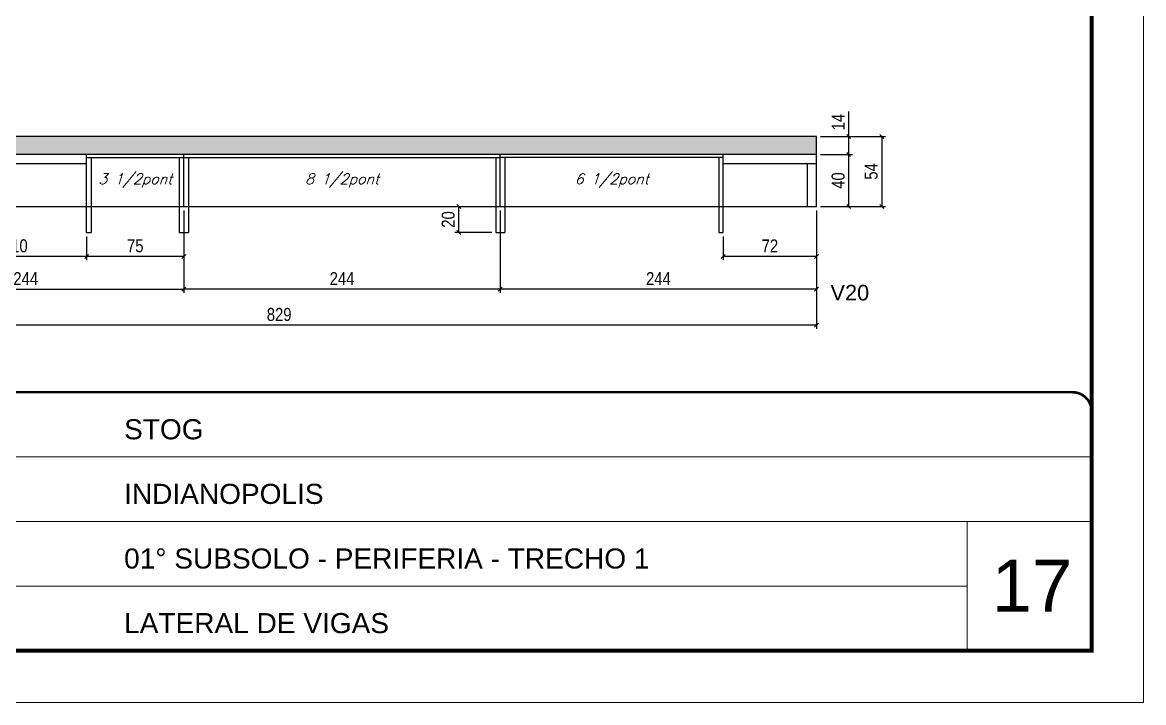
# Model space of a CAD drawing. Extents: x 0 to 6325, y 5574 to 19307.
# Drawn here: x 620 to 1485, y 12466 to 12990 of the extents above; entities that cross this region are included whole.
import ezdxf

# ---------------------------------------------------------------- set-up
doc = ezdxf.new("R2010")
doc.units = 0
doc.linetypes.add('CONTINUO', pattern=[0])
doc.linetypes.add('DASHED', pattern=[0.75, 0.5, -0.25])
for name, color, linetype in [('1', 1, 'Continuous'), ('5', 5, 'Continuous'), ('COTA', 241, 'Continuous'), ('Painéis', 200, 'Continuous'), ('SARR_2.2x7', 40, 'Continuous'), ('SARR_3.5x7', 81, 'Continuous'), ('texto', 7, 'Continuous')]:
    doc.layers.add(name, color=color, linetype=linetype)
for name, color, linetype, lineweight in [('CARIMBO', 255, 'Continuous', 9), ('Folhas', 255, 'Continuous', 9), ('SARRAFO DE PRESSAO', 251, 'DASHED', 9)]:
    doc.layers.add(name, color=color, linetype=linetype, lineweight=lineweight)
doc.styles.add('arial', font='arial.ttf')
doc.styles.add('COTA TECNICA', font='techl___.ttf', dxfattribs={"height": 10})
doc.styles.add('Romans', font='romans.shx')
doc.styles.get("Standard").update_dxf_attribs({"font": 'arial.ttf'})
doc.dimstyles.new('PAINEL', dxfattribs={"dimtxt": 10, "dimasz": 3, "dimexe": 3, "dimexo": 3, "dimgap": 3, "dimtad": 1, "dimdec": 1, "dimzin": 12, "dimdsep": 46, "dimtxsty": 'COTA TECNICA', "dimblk1": 'OBLIQUE', "dimblk2": 'OBLIQUE', "dimsah": 1, "dimcen": 0.9, "dimclrd": 4, "dimclre": 4, "dimclrt": 240, "dimadec": 1, "dimazin": 3, "dimtfac": 1, "dimtdec": 1, "dimtmove": 0, "dimatfit": 3, "dimfxl": 1, "dimtolj": 1, "dimtzin": 12, "dimarcsym": 0})

# ---------------------------------------------------------------- blocks, each defined once
blk = doc.blocks.new('9999999999')
at = {"color": 30, "linetype": 'CONTINUO'}
for p, q in [((98564.56, 34379.64), (99583.98, 34379.64)), ((98564.56, 34329.83), (99487.98, 34329.83)), ((99583.98, 34329.83), (99487.98, 34329.83)), ((99487.98, 34329.83), (99487.98, 34230.21)), ((98564.56, 34280.02), (99487.98, 34280.02))]:
    blk.add_line(p, q, dxfattribs=at)
at = {"color": 30, "linetype": 'CONTINUO', "const_width": 2}
blk.add_lwpolyline([(99583.98, 34230.21), (99583.98, 34414.45, 0.414214), (99568.98, 34429.45), (98228.98, 34429.45, 0.414214), (98213.98, 34414.45), (98213.98, 34245.21, 0.414214), (98228.98, 34230.21), (99583.98, 34230.21)], format="xyb", dxfattribs=at)
at = {"layer": 'Folhas'}
blk.add_lwpolyline([(98138.98, 34190.21), (99623.98, 34190.21), (99623.98, 35240.21), (98138.98, 35240.21)], close=True, dxfattribs=at)
at = {"layer": 'Folhas', "color": 30, "const_width": 3}
blk.add_lwpolyline([(98213.98, 34230.21), (99583.98, 34230.21), (99583.98, 35200.21), (98213.98, 35200.21)], close=True, dxfattribs=at)
at = {"color": 7, "linetype": 'Continuous', "ltscale": 5, "style": 'arial'}
for s, height, p in [('STOG', 15.483, (98837.68, 34393.13)), ('INDIANOPOLIS', 15.4829, (98837.68, 34343.32)), ('01° SUBSOLO - PERIFERIA - TRECHO 1', 15.4829, (98837.68, 34293.51)), ('LATERAL DE VIGAS', 15.4829, (98837.68, 34243.7))]:
    blk.add_text(s, height=height, dxfattribs=at).set_placement(p)
blk = doc.blocks.new('_Oblique')
at = {"layer": '1', "color": 0, "lineweight": -2}
blk.add_line((-0.5, -0.5), (0.5, 0.5), dxfattribs=at)
blk = doc.blocks.new('*D4902')
at = {"layer": 'COTA', "color": 4, "lineweight": -2, "transparency": 16777216}
for p, q in [((1235.79, 12888.06), (1260.58, 12888.06)), ((1257.58, 12848.06), (1257.58, 12888.06)), ((1235.79, 12848.06), (1260.58, 12848.06))]:
    blk.add_line(p, q, dxfattribs=at)
at = {"layer": 'Defpoints', "color": 0, "transparency": 16777216}
for p in [(1232.79, 12888.06), (1257.58, 12888.06), (1232.79, 12848.06)]:
    blk.add_point(p, dxfattribs=at)
at = {"layer": 'COTA', "color": 4, "lineweight": -2, "transparency": 16777216, "xscale": 3, "yscale": 3, "zscale": 3}
for p, rotation in [((1257.58, 12888.06), 90), ((1257.58, 12848.06), 270)]:
    blk.add_blockref('_Oblique', p, dxfattribs=dict(at, rotation=rotation))
at = {"layer": 'COTA', "color": 240, "transparency": 16777216, "insert": (1249.47, 12868.06), "char_height": 10, "attachment_point": 5, "rotation": 90, "style": 'COTA TECNICA'}
blk.add_mtext('\\A1;40', dxfattribs=at)
blk = doc.blocks.new('*D4903')
at = {"layer": 'COTA', "color": 4, "lineweight": -2, "transparency": 16777216}
for p, q in [((403.79, 12845.06), (403.79, 12753.68)), ((1232.79, 12845.06), (1232.79, 12753.68)), ((1232.79, 12756.68), (403.79, 12756.68))]:
    blk.add_line(p, q, dxfattribs=at)
at = {"layer": 'Defpoints', "color": 0, "transparency": 16777216}
for p in [(403.79, 12848.06), (1232.79, 12848.06), (403.79, 12756.68)]:
    blk.add_point(p, dxfattribs=at)
at = {"layer": 'COTA', "color": 4, "lineweight": -2, "transparency": 16777216, "xscale": 3, "yscale": 3, "zscale": 3, "rotation": 180}
blk.add_blockref('_Oblique', (403.79, 12756.68), dxfattribs=at)
at = {"layer": 'COTA', "color": 4, "lineweight": -2, "transparency": 16777216, "xscale": 3, "yscale": 3, "zscale": 3}
blk.add_blockref('_Oblique', (1232.79, 12756.68), dxfattribs=at)
at = {"layer": 'COTA', "color": 240, "transparency": 16777216, "insert": (818.29, 12764.78), "char_height": 10, "attachment_point": 5, "style": 'COTA TECNICA'}
blk.add_mtext('\\A1;829', dxfattribs=at)
blk = doc.blocks.new('*D4904')
at = {"layer": 'COTA', "color": 4, "lineweight": -2, "transparency": 16777216}
for p, q in [((1257.58, 12902.06), (1257.58, 12921.18)), ((1235.79, 12902.06), (1260.58, 12902.06)), ((1257.58, 12888.06), (1257.58, 12902.06)), ((1235.79, 12888.06), (1260.58, 12888.06))]:
    blk.add_line(p, q, dxfattribs=at)
at = {"layer": 'Defpoints', "color": 0, "transparency": 16777216}
for p in [(1232.79, 12902.06), (1257.58, 12902.06), (1232.79, 12888.06)]:
    blk.add_point(p, dxfattribs=at)
at = {"layer": 'COTA', "color": 4, "lineweight": -2, "transparency": 16777216, "xscale": 3, "yscale": 3, "zscale": 3}
for p, rotation in [((1257.58, 12902.06), 90), ((1257.58, 12888.06), 270)]:
    blk.add_blockref('_Oblique', p, dxfattribs=dict(at, rotation=rotation))
at = {"layer": 'COTA', "color": 240, "transparency": 16777216, "insert": (1249.5, 12913.12), "char_height": 10, "attachment_point": 5, "rotation": 90, "style": 'COTA TECNICA'}
blk.add_mtext('\\A1;14', dxfattribs=at)
blk = doc.blocks.new('*D3731')
at = {"layer": 'COTA', "color": 4, "lineweight": -2, "transparency": 16777216}
for p, q in [((1235.79, 12902.06), (1286.04, 12902.06)), ((1283.04, 12902.06), (1283.04, 12848.06)), ((1235.79, 12848.06), (1286.04, 12848.06))]:
    blk.add_line(p, q, dxfattribs=at)
at = {"layer": 'Defpoints', "color": 0, "transparency": 16777216}
for p in [(1232.79, 12902.06), (1232.79, 12848.06), (1283.04, 12848.06)]:
    blk.add_point(p, dxfattribs=at)
at = {"layer": 'COTA', "color": 4, "lineweight": -2, "transparency": 16777216, "xscale": 3, "yscale": 3, "zscale": 3}
for p, rotation in [((1283.04, 12902.06), 90), ((1283.04, 12848.06), 270)]:
    blk.add_blockref('_Oblique', p, dxfattribs=dict(at, rotation=rotation))
at = {"layer": 'COTA', "color": 240, "transparency": 16777216, "insert": (1274.93, 12875.06), "char_height": 10, "attachment_point": 5, "rotation": 90, "style": 'COTA TECNICA'}
blk.add_mtext('\\A1;54', dxfattribs=at)
blk = doc.blocks.new('*D3732')
at = {"layer": 'COTA', "color": 4, "lineweight": -2, "transparency": 16777216}
for p, q in [((988.79, 12845.06), (988.79, 12781.4)), ((1232.79, 12845.06), (1232.79, 12781.4)), ((1232.79, 12784.4), (988.79, 12784.4))]:
    blk.add_line(p, q, dxfattribs=at)
at = {"layer": 'Defpoints', "color": 0, "transparency": 16777216}
for p in [(988.79, 12848.06), (1232.79, 12848.06), (988.79, 12784.4)]:
    blk.add_point(p, dxfattribs=at)
at = {"layer": 'COTA', "color": 4, "lineweight": -2, "transparency": 16777216, "xscale": 3, "yscale": 3, "zscale": 3, "rotation": 180}
blk.add_blockref('_Oblique', (988.79, 12784.4), dxfattribs=at)
at = {"layer": 'COTA', "color": 4, "lineweight": -2, "transparency": 16777216, "xscale": 3, "yscale": 3, "zscale": 3}
blk.add_blockref('_Oblique', (1232.79, 12784.4), dxfattribs=at)
at = {"layer": 'COTA', "color": 240, "transparency": 16777216, "insert": (1110.79, 12792.47), "char_height": 10, "attachment_point": 5, "style": 'COTA TECNICA'}
blk.add_mtext('\\A1;244', dxfattribs=at)
blk = doc.blocks.new('*D3733')
at = {"layer": 'COTA', "color": 4, "lineweight": -2, "transparency": 16777216}
for p, q in [((744.79, 12845.06), (744.79, 12781.4)), ((988.79, 12845.06), (988.79, 12781.4)), ((988.79, 12784.4), (744.79, 12784.4))]:
    blk.add_line(p, q, dxfattribs=at)
at = {"layer": 'Defpoints', "color": 0, "transparency": 16777216}
for p in [(744.79, 12848.06), (988.79, 12848.06), (744.79, 12784.4)]:
    blk.add_point(p, dxfattribs=at)
at = {"layer": 'COTA', "color": 4, "lineweight": -2, "transparency": 16777216, "xscale": 3, "yscale": 3, "zscale": 3, "rotation": 180}
blk.add_blockref('_Oblique', (744.79, 12784.4), dxfattribs=at)
at = {"layer": 'COTA', "color": 4, "lineweight": -2, "transparency": 16777216, "xscale": 3, "yscale": 3, "zscale": 3}
blk.add_blockref('_Oblique', (988.79, 12784.4), dxfattribs=at)
at = {"layer": 'COTA', "color": 240, "transparency": 16777216, "insert": (866.79, 12792.47), "char_height": 10, "attachment_point": 5, "style": 'COTA TECNICA'}
blk.add_mtext('\\A1;244', dxfattribs=at)
blk = doc.blocks.new('*D4905')
at = {"layer": 'COTA', "color": 4, "lineweight": -2, "transparency": 16777216}
for p, q in [((500.79, 12845.06), (500.79, 12781.4)), ((744.79, 12845.06), (744.79, 12781.4)), ((500.79, 12784.4), (744.79, 12784.4))]:
    blk.add_line(p, q, dxfattribs=at)
at = {"layer": 'Defpoints', "color": 0, "transparency": 16777216}
for p in [(500.79, 12848.06), (744.79, 12848.06), (744.79, 12784.4)]:
    blk.add_point(p, dxfattribs=at)
at = {"layer": 'COTA', "color": 4, "lineweight": -2, "transparency": 16777216, "xscale": 3, "yscale": 3, "zscale": 3, "rotation": 180}
blk.add_blockref('_Oblique', (500.79, 12784.4), dxfattribs=at)
at = {"layer": 'COTA', "color": 4, "lineweight": -2, "transparency": 16777216, "xscale": 3, "yscale": 3, "zscale": 3}
blk.add_blockref('_Oblique', (744.79, 12784.4), dxfattribs=at)
at = {"layer": 'COTA', "color": 240, "transparency": 16777216, "insert": (622.79, 12792.47), "char_height": 10, "attachment_point": 5, "style": 'COTA TECNICA'}
blk.add_mtext('\\A1;244', dxfattribs=at)
blk = doc.blocks.new('*D4906')
at = {"layer": 'COTA', "color": 4, "lineweight": -2, "transparency": 16777216}
for p, q in [((1232.79, 12845.06), (1232.79, 12806.59)), ((1160.79, 12825.06), (1160.79, 12806.59)), ((1232.79, 12809.59), (1160.79, 12809.59))]:
    blk.add_line(p, q, dxfattribs=at)
at = {"layer": 'Defpoints', "color": 0, "transparency": 16777216}
for p in [(1232.79, 12848.06), (1160.79, 12828.06), (1160.79, 12809.59)]:
    blk.add_point(p, dxfattribs=at)
at = {"layer": 'COTA', "color": 4, "lineweight": -2, "transparency": 16777216, "xscale": 3, "yscale": 3, "zscale": 3, "rotation": 180}
blk.add_blockref('_Oblique', (1160.79, 12809.59), dxfattribs=at)
at = {"layer": 'COTA', "color": 4, "lineweight": -2, "transparency": 16777216, "xscale": 3, "yscale": 3, "zscale": 3}
blk.add_blockref('_Oblique', (1232.79, 12809.59), dxfattribs=at)
at = {"layer": 'COTA', "color": 240, "transparency": 16777216, "insert": (1196.79, 12817.66), "char_height": 10, "attachment_point": 5, "style": 'COTA TECNICA'}
blk.add_mtext('\\A1;72', dxfattribs=at)
blk = doc.blocks.new('*D4908')
at = {"layer": 'COTA', "color": 4, "lineweight": -2, "transparency": 16777216}
for p, q in [((744.79, 12845.06), (744.79, 12806.59)), ((669.79, 12825.06), (669.79, 12806.59)), ((744.79, 12809.59), (669.79, 12809.59))]:
    blk.add_line(p, q, dxfattribs=at)
at = {"layer": 'Defpoints', "color": 0, "transparency": 16777216}
for p in [(744.79, 12848.06), (669.79, 12828.06), (669.79, 12809.59)]:
    blk.add_point(p, dxfattribs=at)
at = {"layer": 'COTA', "color": 4, "lineweight": -2, "transparency": 16777216, "xscale": 3, "yscale": 3, "zscale": 3, "rotation": 180}
blk.add_blockref('_Oblique', (669.79, 12809.59), dxfattribs=at)
at = {"layer": 'COTA', "color": 4, "lineweight": -2, "transparency": 16777216, "xscale": 3, "yscale": 3, "zscale": 3}
blk.add_blockref('_Oblique', (744.79, 12809.59), dxfattribs=at)
at = {"layer": 'COTA', "color": 240, "transparency": 16777216, "insert": (707.29, 12817.7), "char_height": 10, "attachment_point": 5, "style": 'COTA TECNICA'}
blk.add_mtext('\\A1;75', dxfattribs=at)
blk = doc.blocks.new('*D4881')
at = {"layer": 'COTA', "color": 4, "lineweight": -2, "transparency": 16777216}
for p, q in [((559.79, 12825.06), (559.79, 12806.59)), ((669.79, 12825.06), (669.79, 12806.59)), ((669.79, 12809.59), (559.79, 12809.59))]:
    blk.add_line(p, q, dxfattribs=at)
at = {"layer": 'Defpoints', "color": 0, "transparency": 16777216}
for p in [(559.79, 12828.06), (669.79, 12828.06), (559.79, 12809.59)]:
    blk.add_point(p, dxfattribs=at)
at = {"layer": 'COTA', "color": 4, "lineweight": -2, "transparency": 16777216, "xscale": 3, "yscale": 3, "zscale": 3, "rotation": 180}
blk.add_blockref('_Oblique', (559.79, 12809.59), dxfattribs=at)
at = {"layer": 'COTA', "color": 4, "lineweight": -2, "transparency": 16777216, "xscale": 3, "yscale": 3, "zscale": 3}
blk.add_blockref('_Oblique', (669.79, 12809.59), dxfattribs=at)
at = {"layer": 'COTA', "color": 240, "transparency": 16777216, "insert": (614.79, 12817.69), "char_height": 10, "attachment_point": 5, "style": 'COTA TECNICA'}
blk.add_mtext('\\A1;110', dxfattribs=at)
blk = doc.blocks.new('*D4882')
at = {"layer": 'COTA', "color": 4, "lineweight": -2, "transparency": 16777216}
for p, q in [((956.81, 12828.06), (956.81, 12848.06)), ((982.29, 12828.06), (953.81, 12828.06))]:
    blk.add_line(p, q, dxfattribs=at)
at = {"layer": 'Defpoints', "color": 0, "transparency": 16777216}
for p in [(956.81, 12848.06), (956.81, 12848.06), (985.29, 12828.06)]:
    blk.add_point(p, dxfattribs=at)
at = {"layer": 'COTA', "color": 4, "lineweight": -2, "transparency": 16777216, "xscale": 3, "yscale": 3, "zscale": 3}
for p, rotation in [((956.81, 12848.06), 90), ((956.81, 12828.06), 270)]:
    blk.add_blockref('_Oblique', p, dxfattribs=dict(at, rotation=rotation))
at = {"layer": 'COTA', "color": 240, "transparency": 16777216, "insert": (948.71, 12838.06), "char_height": 10, "attachment_point": 5, "rotation": 90, "style": 'COTA TECNICA'}
blk.add_mtext('\\A1;20', dxfattribs=at)

msp = doc.modelspace()

# ---------------------------------------------------------------- hatches: boundary and pattern name
at = {"layer": 'COTA'}
h = msp.add_hatch(dxfattribs=at)
h.set_pattern_fill('AR-CONC', color=256, scale=0.03)
h.set_pattern_definition([(50, (-2959.6355, -191.9914), (5.46554, -0.4781726), [0.5715, -6.2865]), (355, (-2959.6355, -191.9914), (-1.0573026, 5.7317054), [0.4572, -5.0292175]), (100.451445, (-2959.18, -192.031), (4.4082374, 5.2535326), [0.4857003, -5.3427073]), (46.1842, (-2959.6355, -190.4674), (8.1323712, -1.26127), [0.85725, -9.42975]), (96.63556, (-2958.958, -190.5725), (7.122124, 7.4227837), [0.7285507, -8.014068]), (351.18415, (-2959.6355, -190.467), (7.122124, 7.4227837), [0.685799, -7.543792]), (21, (-2958.8735, -190.8484), (4.5484317, -3.067956), [0.5715, -6.2865]), (326, (-2958.8735, -190.8484), (1.8540609, 5.525639), [0.4572, -5.0292]), (71.451445, (-2958.4945, -191.104), (6.4024926, 2.457683), [0.4857003, -5.3426981]), (37.5, (-2959.6355, -191.9914), (0.0926581, 2.53665117), [0, -4.96824, 0, -5.1054, 0, -5.04825]), (7.5, (-2959.6355, -191.9914), (2.0045899, 3.00541724), [0, -2.91084, 0, -4.85394, 0, -1.92405]), (327.5, (-2961.3348, -191.9914), (4.06771786, -0.17186232), [0, -1.905, 0, -5.9436, 0, -7.8867]), (317.5, (-2962.0968, -191.9914), (4.4438754, 0.7627947), [0, -2.4765, 0, -3.94716, 0, -5.6007])])
h.paths.add_polyline_path([(1232.79, 12888.06), (1232.79, 12902.06), (403.79, 12902.06), (403.79, 12888.06)])

# ---------------------------------------------------------------- linework, layer by layer
for p, q in [((1232.79, 12902.06), (403.79, 12902.06)), ((1232.79, 12888.06), (1232.79, 12902.06))]:
    msp.add_line(p, q, dxfattribs=at)
at = {"layer": 'Painéis', "linetype": 'ByBlock'}
for p, q in [((1232.79, 12888.06), (403.79, 12888.06)), ((744.79, 12848.06), (744.79, 12888.06)), ((988.79, 12848.06), (988.79, 12888.06)), ((1232.79, 12848.06), (1232.79, 12888.06)), ((403.79, 12848.06), (1232.79, 12848.06))]:
    msp.add_line(p, q, dxfattribs=at)
at = {"layer": 'SARR_2.2x7', "linetype": 'Continuous'}
for p, q in [((669.79, 12885.86), (744.79, 12885.86)), ((744.79, 12885.86), (988.79, 12885.86)), ((1160.79, 12885.86), (988.79, 12885.86)), ((669.79, 12881.06), (559.79, 12881.06)), ((1232.79, 12881.06), (1160.79, 12881.06)), ((1225.79, 12848.06), (1225.79, 12881.06))]:
    msp.add_line(p, q, dxfattribs=at)
at = {"layer": 'SARR_3.5x7'}
for p, q in [((669.79, 12828.06), (669.79, 12888.06)), ((673.29, 12885.86), (673.29, 12828.06)), ((741.29, 12885.86), (741.29, 12828.06)), ((748.29, 12885.86), (748.29, 12828.06)), ((985.29, 12885.86), (985.29, 12828.06)), ((992.29, 12885.86), (992.29, 12828.06)), ((1157.29, 12885.86), (1157.29, 12828.06)), ((1160.79, 12828.06), (1160.79, 12888.06)), ((669.79, 12828.06), (673.29, 12828.06)), ((741.29, 12828.06), (748.29, 12828.06)), ((985.29, 12828.06), (992.29, 12828.06)), ((1157.29, 12828.06), (1160.79, 12828.06))]:
    msp.add_line(p, q, dxfattribs=at)

# ---------------------------------------------------------------- block references
at = {"layer": 'SARRAFO DE PRESSAO', "color": 6, "linetype": 'ByBlock'}
msp.add_blockref('9999999999', (-98138.98, -21724.51), dxfattribs=at)

# ---------------------------------------------------------------- texts
at = {"layer": '5', "linetype": 'Continuous'}
msp.add_text('V20', height=12, rotation=0.00004, dxfattribs=at).set_placement((1243.52, 12775.67))
at = {"layer": 'CARIMBO', "style": 'arial'}
msp.add_text('17', height=40, dxfattribs=at).set_placement((1367.86, 12535.84))
at = {"layer": 'texto', "color": 2, "char_height": 8, "attachment_point": 5, "style": 'Romans'}
for s, insert in [('{\\Q19;\\C256;3 1/2pont}', (707.29, 12868.06)), ('{\\Q19;\\C256;8 1/2pont}', (866.79, 12868.06)), ('{\\Q19;\\C256;6 1/2pont}', (1074.79, 12868.06))]:
    msp.add_mtext(s, dxfattribs=dict(at, insert=insert))

# ---------------------------------------------------------------- dimensions: what is measured, and where the dimension line sits
at = {"layer": 'COTA'}
for base, p1, p2, angle, picture, middle in [((1257.58, 12902.06), (1232.79, 12888.06), (1232.79, 12902.06), 90, '*D4904', (1249.5, 12913.12)), ((1283.04, 12848.06), (1232.79, 12902.06), (1232.79, 12848.06), 90, '*D3731', (1274.93, 12875.06)), ((1257.58, 12888.06), (1232.79, 12848.06), (1232.79, 12888.06), 90, '*D4902', (1249.47, 12868.06)), ((403.79, 12756.68), (1232.79, 12848.06), (403.79, 12848.06), 180, '*D4903', (818.29, 12764.78)), ((744.79, 12784.4), (500.79, 12848.06), (744.79, 12848.06), 180, '*D4905', (622.79, 12792.47)), ((669.79, 12809.59), (744.79, 12848.06), (669.79, 12828.06), 180, '*D4908', (707.29, 12817.7)), ((744.79, 12784.4), (988.79, 12848.06), (744.79, 12848.06), 180, '*D3733', (866.79, 12792.47)), ((988.79, 12784.4), (1232.79, 12848.06), (988.79, 12848.06), 180, '*D3732', (1110.79, 12792.47)), ((1160.79, 12809.59), (1232.79, 12848.06), (1160.79, 12828.06), 180, '*D4906', (1196.79, 12817.66)), ((559.79, 12809.59), (669.79, 12828.06), (559.79, 12828.06), 180, '*D4881', (614.79, 12817.69))]:
    dim = msp.add_linear_dim(base=base, p1=p1, p2=p2, angle=angle, dimstyle='PAINEL', dxfattribs=at)
    dim.commit()
    dim.dimension.update_dxf_attribs({"geometry": picture, "text_midpoint": middle})
dim = msp.add_linear_dim(base=(956.81, 12848.06), p1=(985.29, 12828.06), p2=(956.81, 12848.06), angle=90, dimstyle='PAINEL', dxfattribs=at)
dim.commit()
dim.dimension.update_dxf_attribs({"geometry": '*D4882', "text_midpoint": (956.81, 12838.06), "dimtype": 160})

doc.saveas('drawing.dxf')
